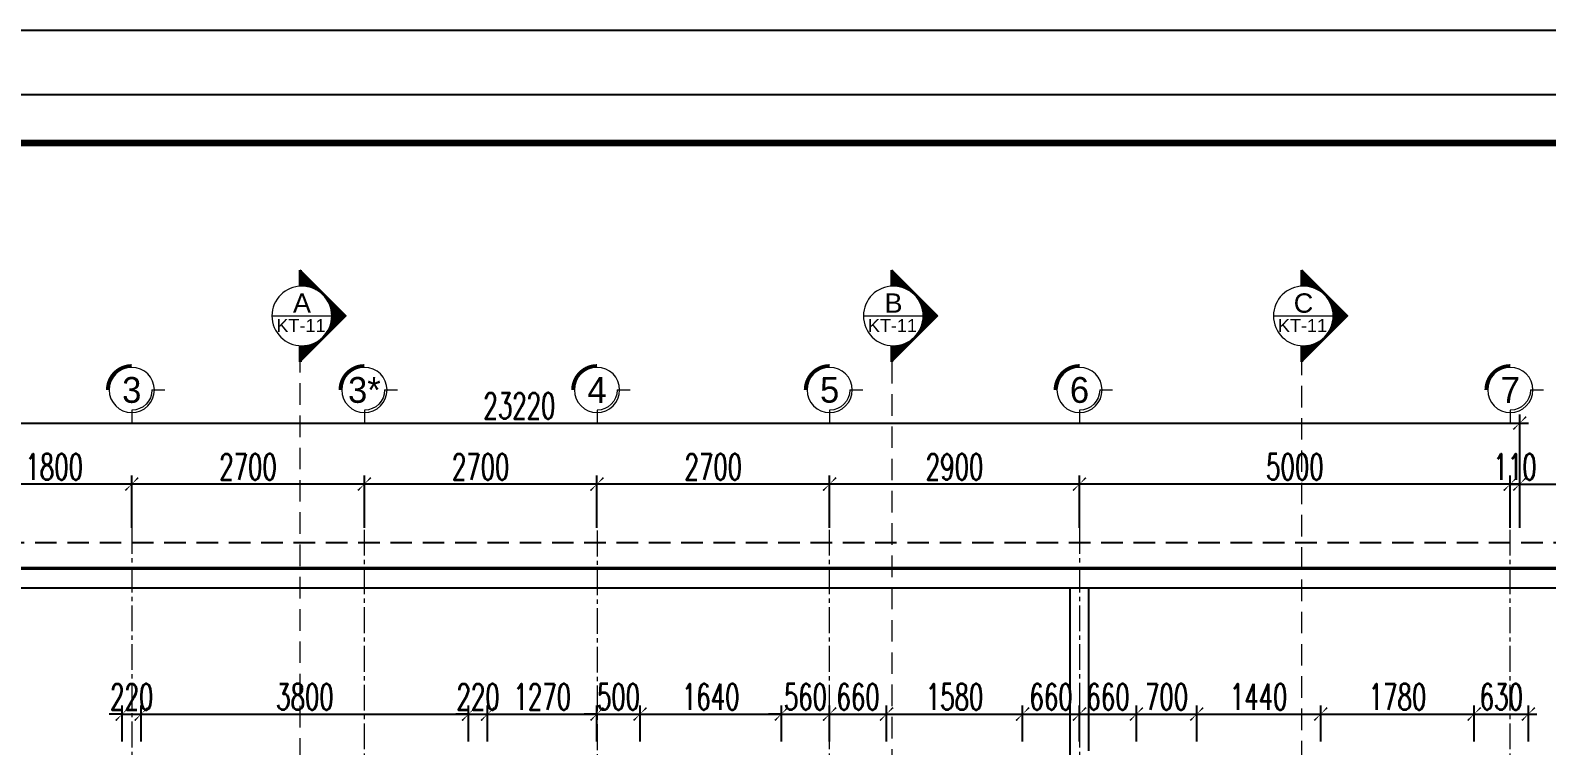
# Model space of a CAD drawing. Header units: millimetres. Extents: x -34806 to 662668, y 63228 to 99452.
# Drawn here: x 141501 to 159100, y 88545 to 96857 of the extents above; entities that cross this region are included whole.
import ezdxf
from ezdxf.enums import TextEntityAlignment as Align

# ---------------------------------------------------------------- set-up
doc = ezdxf.new("R2010")
doc.units = ezdxf.units.MM
doc.header["$LTSCALE"] = 200
doc.header["$MEASUREMENT"] = 0
doc.header["$PDMODE"] = 3
doc.header["$PDSIZE"] = 50
doc.linetypes.add('CENTER2', pattern=[1.125, 0.75, -0.125, 0.125, -0.125])
doc.linetypes.add('DASHED2', pattern=[0.375, 0.25, -0.125])
doc.layers.get('0').update_dxf_attribs({"color": 95, "linetype": 'CONTINUOUS'})
doc.layers.get('DEFPOINTS').update_dxf_attribs({"linetype": 'CONTINUOUS'})
for name, color, linetype, lineweight in [('cat', 1, 'CONTINUOUS', 40), ('hacth', 251, 'CONTINUOUS', 13), ('hatch', 251, 'CONTINUOUS', 5), ('thay', 7, 'CONTINUOUS', 18), ('tim', 254, 'CENTER2', 9)]:
    doc.layers.add(name, color=color, linetype=linetype, lineweight=lineweight)
for name, color, linetype in [('DIM', 1, 'CONTINUOUS'), ('KHUNGTEN', 7, 'CONTINUOUS'), ('Net_Manh', 155, 'CONTINUOUS'), ('TEXT', 7, 'CONTINUOUS'), ('TPTA-Dimention', 251, 'CONTINUOUS'), ('TPTA-Text', 253, 'CONTINUOUS'), ('TPTA-Virtural', 253, 'CONTINUOUS')]:
    doc.layers.add(name, color=color, linetype=linetype)
doc.styles.add('Aria H iso', font='VHARIAL.ttf')
doc.styles.add('CHU HOA Day', font='VHARIAL.ttf')
doc.styles.add('dam', font='VHAVANB.ttf', dxfattribs={"width": 0.9, "height": 450})
doc.styles.add('Scale', font='vnsimli.shx', dxfattribs={"width": 0.65, "bigfont": 'bigfont.shx'})
doc.dimstyles.new('Scale', dxfattribs={"dimscale": 10, "dimtxt": 2, "dimasz": 0.8, "dimexe": 1, "dimexo": 0, "dimgap": 0.5, "dimtad": 1, "dimdec": 0, "dimzin": 0, "dimdsep": 46, "dimtxsty": 'Scale', "dimblk": 'ARCHTICK', "dimcen": 1, "dimdle": 1, "dimclrd": 8, "dimclre": 251, "dimclrt": 3, "dimadec": 0, "dimazin": 0, "dimtfac": 1, "dimtdec": 0, "dimtix": 1, "dimtmove": 2, "dimatfit": 3, "dimfxl": 1, "dimtolj": 1, "dimtzin": 0, "dimarcsym": 0})

# ---------------------------------------------------------------- blocks, each defined once
blk = doc.blocks.new('_ArchTick')
at = {"layer": 'DIM', "color": 150}
blk.add_lwpolyline([(0.5, 0.5, 0.133, 0, 0), (0, 0, 0, 0.133, 0), (-0.5, -0.5, 0.133, 0.133, 0)], format="xyseb", dxfattribs=at)
blk = doc.blocks.new('*D213')
at = {"layer": 'DEFPOINTS', "color": 0}
for p in [(158788, 92294), (135568, 91075), (158788, 91075)]:
    blk.add_point(p, dxfattribs=at)
at = {"layer": 'TPTA-Text', "color": 8, "lineweight": -2}
blk.add_line((135468, 92294), (158888, 92294), dxfattribs=at)
at = {"layer": 'TPTA-Text', "color": 251, "lineweight": -2}
for p, q in [((135568, 91075), (135568, 92394)), ((158788, 91075), (158788, 92394))]:
    blk.add_line(p, q, dxfattribs=at)
at = {"layer": 'TPTA-Text', "color": 8, "lineweight": -2, "xscale": 150, "yscale": 150, "zscale": 150, "rotation": 180}
blk.add_blockref('_ArchTick', (135568, 92294), dxfattribs=at)
at = {"layer": 'TPTA-Text', "color": 8, "lineweight": -2, "xscale": 150, "yscale": 150, "zscale": 150}
blk.add_blockref('_ArchTick', (158788, 92294), dxfattribs=at)
at = {"layer": 'TPTA-Text', "color": 3, "insert": (147178, 92494), "char_height": 300, "attachment_point": 5, "style": 'Scale'}
blk.add_mtext('\\A1;23220', dxfattribs=at)
blk = doc.blocks.new('*D214')
at = {"layer": 'DEFPOINTS', "color": 0}
for p in [(158678, 91585), (158678, 91075), (158788, 91075)]:
    blk.add_point(p, dxfattribs=at)
at = {"layer": 'TPTA-Text', "color": 8, "lineweight": -2}
for p, q in [((158678, 91585), (158528, 91585)), ((158788, 91585), (158678, 91585)), ((158788, 91585), (158938, 91585))]:
    blk.add_line(p, q, dxfattribs=at)
at = {"layer": 'TPTA-Text', "color": 251, "lineweight": -2}
for p, q in [((158678, 91075), (158678, 91685)), ((158788, 91075), (158788, 91685))]:
    blk.add_line(p, q, dxfattribs=at)
at = {"layer": 'TPTA-Text', "color": 8, "lineweight": -2, "xscale": 150, "yscale": 150, "zscale": 150}
blk.add_blockref('_ArchTick', (158678, 91585), dxfattribs=at)
at = {"layer": 'TPTA-Text', "color": 8, "lineweight": -2, "xscale": 150, "yscale": 150, "zscale": 150, "rotation": 180}
blk.add_blockref('_ArchTick', (158788, 91585), dxfattribs=at)
at = {"layer": 'TPTA-Text', "color": 3, "insert": (158733, 91785), "char_height": 300, "attachment_point": 5, "style": 'Scale'}
blk.add_mtext('\\A1;110', dxfattribs=at)
blk = doc.blocks.new('*D215')
at = {"layer": 'DEFPOINTS', "color": 0}
for p in [(153678, 91585), (153678, 91075), (158678, 91075)]:
    blk.add_point(p, dxfattribs=at)
at = {"layer": 'TPTA-Text', "color": 8, "lineweight": -2}
blk.add_line((158778, 91585), (153578, 91585), dxfattribs=at)
at = {"layer": 'TPTA-Text', "color": 251, "lineweight": -2}
for p, q in [((153678, 91075), (153678, 91685)), ((158678, 91075), (158678, 91685))]:
    blk.add_line(p, q, dxfattribs=at)
at = {"layer": 'TPTA-Text', "color": 8, "lineweight": -2, "xscale": 150, "yscale": 150, "zscale": 150, "rotation": 180}
blk.add_blockref('_ArchTick', (153678, 91585), dxfattribs=at)
at = {"layer": 'TPTA-Text', "color": 8, "lineweight": -2, "xscale": 150, "yscale": 150, "zscale": 150}
blk.add_blockref('_ArchTick', (158678, 91585), dxfattribs=at)
at = {"layer": 'TPTA-Text', "color": 3, "insert": (156178, 91785), "char_height": 300, "attachment_point": 5, "style": 'Scale'}
blk.add_mtext('\\A1;5000', dxfattribs=at)
blk = doc.blocks.new('*D216')
at = {"layer": 'DEFPOINTS', "color": 0}
for p in [(150778, 91585), (150778, 91075), (153678, 91075)]:
    blk.add_point(p, dxfattribs=at)
at = {"layer": 'TPTA-Text', "color": 8, "lineweight": -2}
blk.add_line((153778, 91585), (150678, 91585), dxfattribs=at)
at = {"layer": 'TPTA-Text', "color": 251, "lineweight": -2}
for p, q in [((150778, 91075), (150778, 91685)), ((153678, 91075), (153678, 91685))]:
    blk.add_line(p, q, dxfattribs=at)
at = {"layer": 'TPTA-Text', "color": 8, "lineweight": -2, "xscale": 150, "yscale": 150, "zscale": 150, "rotation": 180}
blk.add_blockref('_ArchTick', (150778, 91585), dxfattribs=at)
at = {"layer": 'TPTA-Text', "color": 8, "lineweight": -2, "xscale": 150, "yscale": 150, "zscale": 150}
blk.add_blockref('_ArchTick', (153678, 91585), dxfattribs=at)
at = {"layer": 'TPTA-Text', "color": 3, "insert": (152228, 91785), "char_height": 300, "attachment_point": 5, "style": 'Scale'}
blk.add_mtext('\\A1;2900', dxfattribs=at)
blk = doc.blocks.new('*D217')
at = {"layer": 'DEFPOINTS', "color": 0}
for p in [(148078, 91585), (148078, 91075), (150778, 91075)]:
    blk.add_point(p, dxfattribs=at)
at = {"layer": 'TPTA-Text', "color": 8, "lineweight": -2}
blk.add_line((150878, 91585), (147978, 91585), dxfattribs=at)
at = {"layer": 'TPTA-Text', "color": 251, "lineweight": -2}
for p, q in [((148078, 91075), (148078, 91685)), ((150778, 91075), (150778, 91685))]:
    blk.add_line(p, q, dxfattribs=at)
at = {"layer": 'TPTA-Text', "color": 8, "lineweight": -2, "xscale": 150, "yscale": 150, "zscale": 150, "rotation": 180}
blk.add_blockref('_ArchTick', (148078, 91585), dxfattribs=at)
at = {"layer": 'TPTA-Text', "color": 8, "lineweight": -2, "xscale": 150, "yscale": 150, "zscale": 150}
blk.add_blockref('_ArchTick', (150778, 91585), dxfattribs=at)
at = {"layer": 'TPTA-Text', "color": 3, "insert": (149428, 91785), "char_height": 300, "attachment_point": 5, "style": 'Scale'}
blk.add_mtext('\\A1;2700', dxfattribs=at)
blk = doc.blocks.new('*D218')
at = {"layer": 'DEFPOINTS', "color": 0}
for p in [(140878, 91585), (140878, 91075), (142678, 91075)]:
    blk.add_point(p, dxfattribs=at)
at = {"layer": 'TPTA-Text', "color": 8, "lineweight": -2}
blk.add_line((142778, 91585), (140778, 91585), dxfattribs=at)
at = {"layer": 'TPTA-Text', "color": 251, "lineweight": -2}
for p, q in [((140878, 91075), (140878, 91685)), ((142678, 91075), (142678, 91685))]:
    blk.add_line(p, q, dxfattribs=at)
at = {"layer": 'TPTA-Text', "color": 8, "lineweight": -2, "xscale": 150, "yscale": 150, "zscale": 150, "rotation": 180}
blk.add_blockref('_ArchTick', (140878, 91585), dxfattribs=at)
at = {"layer": 'TPTA-Text', "color": 8, "lineweight": -2, "xscale": 150, "yscale": 150, "zscale": 150}
blk.add_blockref('_ArchTick', (142678, 91585), dxfattribs=at)
at = {"layer": 'TPTA-Text', "color": 3, "insert": (141778, 91785), "char_height": 300, "attachment_point": 5, "style": 'Scale'}
blk.add_mtext('\\A1;1800', dxfattribs=at)
blk = doc.blocks.new('*D221')
at = {"layer": 'DEFPOINTS', "color": 0}
for p in [(162788, 91585), (158788, 91075), (162788, 91075)]:
    blk.add_point(p, dxfattribs=at)
at = {"layer": 'TPTA-Text', "color": 8, "lineweight": -2}
blk.add_line((158688, 91585), (162888, 91585), dxfattribs=at)
at = {"layer": 'TPTA-Text', "color": 251, "lineweight": -2}
for p, q in [((158788, 91075), (158788, 91685)), ((162788, 91075), (162788, 91685))]:
    blk.add_line(p, q, dxfattribs=at)
at = {"layer": 'TPTA-Text', "color": 8, "lineweight": -2, "xscale": 150, "yscale": 150, "zscale": 150, "rotation": 180}
blk.add_blockref('_ArchTick', (158788, 91585), dxfattribs=at)
at = {"layer": 'TPTA-Text', "color": 8, "lineweight": -2, "xscale": 150, "yscale": 150, "zscale": 150}
blk.add_blockref('_ArchTick', (162788, 91585), dxfattribs=at)
at = {"layer": 'TPTA-Text', "color": 3, "insert": (160788, 91785), "char_height": 300, "attachment_point": 5, "style": 'Scale'}
blk.add_mtext('\\A1;4000', dxfattribs=at)
blk = doc.blocks.new('tr')
at = {"layer": 'thay', "ltscale": 600}
for p, q in [((0, -200), (0, 0)), ((313, -513), (513, -513))]:
    blk.add_line(p, q, dxfattribs=at)
at = {"layer": 'thay', "color": 150, "ltscale": 600, "const_width": 50}
blk.add_lwpolyline([(-375, -513, 0.414214), (0, -888, 0.414214)], format="xyb", dxfattribs=at)
at = {"layer": 'thay', "ltscale": 600}
blk.add_circle((0, -513), 350, dxfattribs=at)
blk.add_arc((0, -513), 313, 0, 90, dxfattribs=at)
blk = doc.blocks.new('cad')
at = {"layer": 'hatch'}
h = blk.add_hatch(dxfattribs=at)
h.set_pattern_fill('ANSI31', color=256, scale=96.25, angle=-90, style=0)
h.set_pattern_definition([(225, (101783, 283734), (-8.50737846, 8.50737846), [])])
edge = h.paths.add_edge_path()
edge.add_ellipse((0, 0), major_axis=(-408, 408), ratio=1, start_angle=135, end_angle=137.8395)
edge.add_line((29, -577), (29, -890))
edge.add_line((29, -890), (-861, 0))
edge.add_line((-861, 0), (29, 890))
edge.add_line((29, 890), (29, 577))
edge.add_ellipse((0, 0), major_axis=(408, 408), ratio=1, start_angle=42.1605, end_angle=45)
edge.add_ellipse((0, 0), major_axis=(-408, 408), ratio=1, start_angle=-45, end_angle=135)
at = {"layer": 'cat', "color": 150, "linetype": 'Continuous', "const_width": 62.4}
for points in [[(29, 577), (29, 890)], [(29, -577), (29, -890)]]:
    blk.add_lwpolyline(points, dxfattribs=at)
at = {"layer": 'thay', "linetype": 'Continuous'}
for p in [(29, 890), (29, -890)]:
    blk.add_line(p, (-861, 0), dxfattribs=at)
at = {"layer": 'thay'}
blk.add_line((577, 0), (-578, 0), dxfattribs=at)
blk.add_circle((0, 0), 578, dxfattribs=at)
at = {"layer": 'TEXT'}
for tag, height, style, p in [('1', 375, 'CHU HOA Day', (-500, 62)), ('KT-00', 250, 'Aria H iso', (-1613, -278))]:
    blk.add_attdef(tag, text='', height=height, dxfattribs=dict(at, style=style)).set_placement(p, align=Align.CENTER)
blk = doc.blocks.new('*D238')
at = {"layer": 'DEFPOINTS', "color": 0}
for p in [(145378, 91585), (145378, 91075), (148078, 91075)]:
    blk.add_point(p, dxfattribs=at)
at = {"layer": 'TPTA-Text', "color": 8, "lineweight": -2}
blk.add_line((148178, 91585), (145278, 91585), dxfattribs=at)
at = {"layer": 'TPTA-Text', "color": 251, "lineweight": -2}
for p, q in [((145378, 91075), (145378, 91685)), ((148078, 91075), (148078, 91685))]:
    blk.add_line(p, q, dxfattribs=at)
at = {"layer": 'TPTA-Text', "color": 8, "lineweight": -2, "xscale": 150, "yscale": 150, "zscale": 150, "rotation": 180}
blk.add_blockref('_ArchTick', (145378, 91585), dxfattribs=at)
at = {"layer": 'TPTA-Text', "color": 8, "lineweight": -2, "xscale": 150, "yscale": 150, "zscale": 150}
blk.add_blockref('_ArchTick', (148078, 91585), dxfattribs=at)
at = {"layer": 'TPTA-Text', "color": 3, "insert": (146728, 91785), "char_height": 300, "attachment_point": 5, "style": 'Scale'}
blk.add_mtext('\\A1;2700', dxfattribs=at)
blk = doc.blocks.new('*D239')
at = {"layer": 'DEFPOINTS', "color": 0}
for p in [(142678, 91585), (142678, 91075), (145378, 91075)]:
    blk.add_point(p, dxfattribs=at)
at = {"layer": 'TPTA-Text', "color": 8, "lineweight": -2}
blk.add_line((145478, 91585), (142578, 91585), dxfattribs=at)
at = {"layer": 'TPTA-Text', "color": 251, "lineweight": -2}
for p, q in [((142678, 91075), (142678, 91685)), ((145378, 91075), (145378, 91685))]:
    blk.add_line(p, q, dxfattribs=at)
at = {"layer": 'TPTA-Text', "color": 8, "lineweight": -2, "xscale": 150, "yscale": 150, "zscale": 150, "rotation": 180}
blk.add_blockref('_ArchTick', (142678, 91585), dxfattribs=at)
at = {"layer": 'TPTA-Text', "color": 8, "lineweight": -2, "xscale": 150, "yscale": 150, "zscale": 150}
blk.add_blockref('_ArchTick', (145378, 91585), dxfattribs=at)
at = {"layer": 'TPTA-Text', "color": 3, "insert": (144028, 91785), "char_height": 300, "attachment_point": 5, "style": 'Scale'}
blk.add_mtext('\\A1;2700', dxfattribs=at)
blk = doc.blocks.new('*D552')
at = {"layer": 'DEFPOINTS', "color": 0}
for p in [(142788, 88913), (142568, 88594), (142788, 88594)]:
    blk.add_point(p, dxfattribs=at)
at = {"layer": 'TPTA-Text', "color": 8, "lineweight": -2}
for p, q in [((142568, 88913), (142418, 88913)), ((142568, 88913), (142788, 88913)), ((142788, 88913), (142938, 88913))]:
    blk.add_line(p, q, dxfattribs=at)
at = {"layer": 'TPTA-Text', "color": 251, "lineweight": -2}
for p, q in [((142568, 88594), (142568, 89013)), ((142788, 88594), (142788, 89013))]:
    blk.add_line(p, q, dxfattribs=at)
at = {"layer": 'TPTA-Text', "color": 8, "lineweight": -2, "xscale": 150, "yscale": 150, "zscale": 150}
blk.add_blockref('_ArchTick', (142568, 88913), dxfattribs=at)
at = {"layer": 'TPTA-Text', "color": 8, "lineweight": -2, "xscale": 150, "yscale": 150, "zscale": 150, "rotation": 180}
blk.add_blockref('_ArchTick', (142788, 88913), dxfattribs=at)
at = {"layer": 'TPTA-Text', "color": 3, "insert": (142678, 89113), "char_height": 300, "attachment_point": 5, "style": 'Scale'}
blk.add_mtext('\\A1;220', dxfattribs=at)
blk = doc.blocks.new('*D553')
at = {"layer": 'DEFPOINTS', "color": 0}
for p in [(146588, 88913), (142788, 88594), (146588, 88594)]:
    blk.add_point(p, dxfattribs=at)
at = {"layer": 'TPTA-Text', "color": 8, "lineweight": -2}
blk.add_line((142688, 88913), (146688, 88913), dxfattribs=at)
at = {"layer": 'TPTA-Text', "color": 251, "lineweight": -2}
for p, q in [((142788, 88594), (142788, 89013)), ((146588, 88594), (146588, 89013))]:
    blk.add_line(p, q, dxfattribs=at)
at = {"layer": 'TPTA-Text', "color": 8, "lineweight": -2, "xscale": 150, "yscale": 150, "zscale": 150, "rotation": 180}
blk.add_blockref('_ArchTick', (142788, 88913), dxfattribs=at)
at = {"layer": 'TPTA-Text', "color": 8, "lineweight": -2, "xscale": 150, "yscale": 150, "zscale": 150}
blk.add_blockref('_ArchTick', (146588, 88913), dxfattribs=at)
at = {"layer": 'TPTA-Text', "color": 3, "insert": (144688, 89113), "char_height": 300, "attachment_point": 5, "style": 'Scale'}
blk.add_mtext('\\A1;3800', dxfattribs=at)
blk = doc.blocks.new('*D554')
at = {"layer": 'DEFPOINTS', "color": 0}
for p in [(146808, 88913), (146588, 88594), (146808, 88594)]:
    blk.add_point(p, dxfattribs=at)
at = {"layer": 'TPTA-Text', "color": 8, "lineweight": -2}
for p, q in [((146588, 88913), (146438, 88913)), ((146588, 88913), (146808, 88913)), ((146808, 88913), (146958, 88913))]:
    blk.add_line(p, q, dxfattribs=at)
at = {"layer": 'TPTA-Text', "color": 251, "lineweight": -2}
for p, q in [((146588, 88594), (146588, 89013)), ((146808, 88594), (146808, 89013))]:
    blk.add_line(p, q, dxfattribs=at)
at = {"layer": 'TPTA-Text', "color": 8, "lineweight": -2, "xscale": 150, "yscale": 150, "zscale": 150}
blk.add_blockref('_ArchTick', (146588, 88913), dxfattribs=at)
at = {"layer": 'TPTA-Text', "color": 8, "lineweight": -2, "xscale": 150, "yscale": 150, "zscale": 150, "rotation": 180}
blk.add_blockref('_ArchTick', (146808, 88913), dxfattribs=at)
at = {"layer": 'TPTA-Text', "color": 3, "insert": (146698, 89113), "char_height": 300, "attachment_point": 5, "style": 'Scale'}
blk.add_mtext('\\A1;220', dxfattribs=at)
blk = doc.blocks.new('*D555')
at = {"layer": 'DEFPOINTS', "color": 0}
for p in [(148078, 88913), (146808, 88594), (148078, 88594)]:
    blk.add_point(p, dxfattribs=at)
at = {"layer": 'TPTA-Text', "color": 8, "lineweight": -2}
blk.add_line((146708, 88913), (148178, 88913), dxfattribs=at)
at = {"layer": 'TPTA-Text', "color": 251, "lineweight": -2}
for p, q in [((146808, 88594), (146808, 89013)), ((148078, 88594), (148078, 89013))]:
    blk.add_line(p, q, dxfattribs=at)
at = {"layer": 'TPTA-Text', "color": 8, "lineweight": -2, "xscale": 150, "yscale": 150, "zscale": 150, "rotation": 180}
blk.add_blockref('_ArchTick', (146808, 88913), dxfattribs=at)
at = {"layer": 'TPTA-Text', "color": 8, "lineweight": -2, "xscale": 150, "yscale": 150, "zscale": 150}
blk.add_blockref('_ArchTick', (148078, 88913), dxfattribs=at)
at = {"layer": 'TPTA-Text', "color": 3, "insert": (147443, 89113), "char_height": 300, "attachment_point": 5, "style": 'Scale'}
blk.add_mtext('\\A1;1270', dxfattribs=at)
blk = doc.blocks.new('*D556')
at = {"layer": 'DEFPOINTS', "color": 0}
for p in [(148578, 88913), (148078, 88594), (148578, 88594)]:
    blk.add_point(p, dxfattribs=at)
at = {"layer": 'TPTA-Text', "color": 8, "lineweight": -2}
for p, q in [((148078, 88913), (147928, 88913)), ((148078, 88913), (148578, 88913)), ((148578, 88913), (148728, 88913))]:
    blk.add_line(p, q, dxfattribs=at)
at = {"layer": 'TPTA-Text', "color": 251, "lineweight": -2}
for p, q in [((148078, 88594), (148078, 89013)), ((148578, 88594), (148578, 89013))]:
    blk.add_line(p, q, dxfattribs=at)
at = {"layer": 'TPTA-Text', "color": 8, "lineweight": -2, "xscale": 150, "yscale": 150, "zscale": 150}
blk.add_blockref('_ArchTick', (148078, 88913), dxfattribs=at)
at = {"layer": 'TPTA-Text', "color": 8, "lineweight": -2, "xscale": 150, "yscale": 150, "zscale": 150, "rotation": 180}
blk.add_blockref('_ArchTick', (148578, 88913), dxfattribs=at)
at = {"layer": 'TPTA-Text', "color": 3, "insert": (148328, 89113), "char_height": 300, "attachment_point": 5, "style": 'Scale'}
blk.add_mtext('\\A1;500', dxfattribs=at)
blk = doc.blocks.new('*D557')
at = {"layer": 'DEFPOINTS', "color": 0}
for p in [(150218, 88913), (148578, 88594), (150218, 88594)]:
    blk.add_point(p, dxfattribs=at)
at = {"layer": 'TPTA-Text', "color": 8, "lineweight": -2}
blk.add_line((148478, 88913), (150318, 88913), dxfattribs=at)
at = {"layer": 'TPTA-Text', "color": 251, "lineweight": -2}
for p, q in [((148578, 88594), (148578, 89013)), ((150218, 88594), (150218, 89013))]:
    blk.add_line(p, q, dxfattribs=at)
at = {"layer": 'TPTA-Text', "color": 8, "lineweight": -2, "xscale": 150, "yscale": 150, "zscale": 150, "rotation": 180}
blk.add_blockref('_ArchTick', (148578, 88913), dxfattribs=at)
at = {"layer": 'TPTA-Text', "color": 8, "lineweight": -2, "xscale": 150, "yscale": 150, "zscale": 150}
blk.add_blockref('_ArchTick', (150218, 88913), dxfattribs=at)
at = {"layer": 'TPTA-Text', "color": 3, "insert": (149398, 89113), "char_height": 300, "attachment_point": 5, "style": 'Scale'}
blk.add_mtext('\\A1;1640', dxfattribs=at)
blk = doc.blocks.new('*D558')
at = {"layer": 'DEFPOINTS', "color": 0}
for p in [(150778, 88913), (150218, 88594), (150778, 88594)]:
    blk.add_point(p, dxfattribs=at)
at = {"layer": 'TPTA-Text', "color": 8, "lineweight": -2}
for p, q in [((150218, 88913), (150068, 88913)), ((150218, 88913), (150778, 88913)), ((150778, 88913), (150928, 88913))]:
    blk.add_line(p, q, dxfattribs=at)
at = {"layer": 'TPTA-Text', "color": 251, "lineweight": -2}
for p, q in [((150218, 88594), (150218, 89013)), ((150778, 88594), (150778, 89013))]:
    blk.add_line(p, q, dxfattribs=at)
at = {"layer": 'TPTA-Text', "color": 8, "lineweight": -2, "xscale": 150, "yscale": 150, "zscale": 150}
blk.add_blockref('_ArchTick', (150218, 88913), dxfattribs=at)
at = {"layer": 'TPTA-Text', "color": 8, "lineweight": -2, "xscale": 150, "yscale": 150, "zscale": 150, "rotation": 180}
blk.add_blockref('_ArchTick', (150778, 88913), dxfattribs=at)
at = {"layer": 'TPTA-Text', "color": 3, "insert": (150498, 89113), "char_height": 300, "attachment_point": 5, "style": 'Scale'}
blk.add_mtext('\\A1;560', dxfattribs=at)
blk = doc.blocks.new('*D559')
at = {"layer": 'DEFPOINTS', "color": 0}
for p in [(151438, 88913), (150778, 88594), (151438, 88594)]:
    blk.add_point(p, dxfattribs=at)
at = {"layer": 'TPTA-Text', "color": 8, "lineweight": -2}
blk.add_line((150678, 88913), (151538, 88913), dxfattribs=at)
at = {"layer": 'TPTA-Text', "color": 251, "lineweight": -2}
for p, q in [((150778, 88594), (150778, 89013)), ((151438, 88594), (151438, 89013))]:
    blk.add_line(p, q, dxfattribs=at)
at = {"layer": 'TPTA-Text', "color": 8, "lineweight": -2, "xscale": 150, "yscale": 150, "zscale": 150, "rotation": 180}
blk.add_blockref('_ArchTick', (150778, 88913), dxfattribs=at)
at = {"layer": 'TPTA-Text', "color": 8, "lineweight": -2, "xscale": 150, "yscale": 150, "zscale": 150}
blk.add_blockref('_ArchTick', (151438, 88913), dxfattribs=at)
at = {"layer": 'TPTA-Text', "color": 3, "insert": (151108, 89113), "char_height": 300, "attachment_point": 5, "style": 'Scale'}
blk.add_mtext('\\A1;660', dxfattribs=at)
blk = doc.blocks.new('*D560')
at = {"layer": 'DEFPOINTS', "color": 0}
for p in [(153018, 88913), (151438, 88594), (153018, 88594)]:
    blk.add_point(p, dxfattribs=at)
at = {"layer": 'TPTA-Text', "color": 8, "lineweight": -2}
blk.add_line((151338, 88913), (153118, 88913), dxfattribs=at)
at = {"layer": 'TPTA-Text', "color": 251, "lineweight": -2}
for p, q in [((151438, 88594), (151438, 89013)), ((153018, 88594), (153018, 89013))]:
    blk.add_line(p, q, dxfattribs=at)
at = {"layer": 'TPTA-Text', "color": 8, "lineweight": -2, "xscale": 150, "yscale": 150, "zscale": 150, "rotation": 180}
blk.add_blockref('_ArchTick', (151438, 88913), dxfattribs=at)
at = {"layer": 'TPTA-Text', "color": 8, "lineweight": -2, "xscale": 150, "yscale": 150, "zscale": 150}
blk.add_blockref('_ArchTick', (153018, 88913), dxfattribs=at)
at = {"layer": 'TPTA-Text', "color": 3, "insert": (152228, 89113), "char_height": 300, "attachment_point": 5, "style": 'Scale'}
blk.add_mtext('\\A1;1580', dxfattribs=at)
blk = doc.blocks.new('*D561')
at = {"layer": 'DEFPOINTS', "color": 0}
for p in [(153678, 88913), (153018, 88594), (153678, 88594)]:
    blk.add_point(p, dxfattribs=at)
at = {"layer": 'TPTA-Text', "color": 8, "lineweight": -2}
blk.add_line((152918, 88913), (153778, 88913), dxfattribs=at)
at = {"layer": 'TPTA-Text', "color": 251, "lineweight": -2}
for p, q in [((153018, 88594), (153018, 89013)), ((153678, 88594), (153678, 89013))]:
    blk.add_line(p, q, dxfattribs=at)
at = {"layer": 'TPTA-Text', "color": 8, "lineweight": -2, "xscale": 150, "yscale": 150, "zscale": 150, "rotation": 180}
blk.add_blockref('_ArchTick', (153018, 88913), dxfattribs=at)
at = {"layer": 'TPTA-Text', "color": 8, "lineweight": -2, "xscale": 150, "yscale": 150, "zscale": 150}
blk.add_blockref('_ArchTick', (153678, 88913), dxfattribs=at)
at = {"layer": 'TPTA-Text', "color": 3, "insert": (153348, 89113), "char_height": 300, "attachment_point": 5, "style": 'Scale'}
blk.add_mtext('\\A1;660', dxfattribs=at)
blk = doc.blocks.new('*D562')
at = {"layer": 'DEFPOINTS', "color": 0}
for p in [(154339, 88913), (153678, 88594), (154339, 88594)]:
    blk.add_point(p, dxfattribs=at)
at = {"layer": 'TPTA-Text', "color": 8, "lineweight": -2}
blk.add_line((153578, 88913), (154439, 88913), dxfattribs=at)
at = {"layer": 'TPTA-Text', "color": 251, "lineweight": -2}
for p, q in [((153678, 88594), (153678, 89013)), ((154339, 88594), (154339, 89013))]:
    blk.add_line(p, q, dxfattribs=at)
at = {"layer": 'TPTA-Text', "color": 8, "lineweight": -2, "xscale": 150, "yscale": 150, "zscale": 150, "rotation": 180}
blk.add_blockref('_ArchTick', (153678, 88913), dxfattribs=at)
at = {"layer": 'TPTA-Text', "color": 8, "lineweight": -2, "xscale": 150, "yscale": 150, "zscale": 150}
blk.add_blockref('_ArchTick', (154339, 88913), dxfattribs=at)
at = {"layer": 'TPTA-Text', "color": 3, "insert": (154009, 89113), "char_height": 300, "attachment_point": 5, "style": 'Scale'}
blk.add_mtext('\\A1;660', dxfattribs=at)
blk = doc.blocks.new('*D563')
at = {"layer": 'DEFPOINTS', "color": 0}
for p in [(155039, 88913), (154339, 88594), (155039, 88594)]:
    blk.add_point(p, dxfattribs=at)
at = {"layer": 'TPTA-Text', "color": 8, "lineweight": -2}
blk.add_line((154239, 88913), (155139, 88913), dxfattribs=at)
at = {"layer": 'TPTA-Text', "color": 251, "lineweight": -2}
for p, q in [((154339, 88594), (154339, 89013)), ((155039, 88594), (155039, 89013))]:
    blk.add_line(p, q, dxfattribs=at)
at = {"layer": 'TPTA-Text', "color": 8, "lineweight": -2, "xscale": 150, "yscale": 150, "zscale": 150, "rotation": 180}
blk.add_blockref('_ArchTick', (154339, 88913), dxfattribs=at)
at = {"layer": 'TPTA-Text', "color": 8, "lineweight": -2, "xscale": 150, "yscale": 150, "zscale": 150}
blk.add_blockref('_ArchTick', (155039, 88913), dxfattribs=at)
at = {"layer": 'TPTA-Text', "color": 3, "insert": (154689, 89113), "char_height": 300, "attachment_point": 5, "style": 'Scale'}
blk.add_mtext('\\A1;700', dxfattribs=at)
blk = doc.blocks.new('*D564')
at = {"layer": 'DEFPOINTS', "color": 0}
for p in [(156478, 88913), (155039, 88594), (156478, 88594)]:
    blk.add_point(p, dxfattribs=at)
at = {"layer": 'TPTA-Text', "color": 8, "lineweight": -2}
blk.add_line((154939, 88913), (156578, 88913), dxfattribs=at)
at = {"layer": 'TPTA-Text', "color": 251, "lineweight": -2}
for p, q in [((155039, 88594), (155039, 89013)), ((156478, 88594), (156478, 89013))]:
    blk.add_line(p, q, dxfattribs=at)
at = {"layer": 'TPTA-Text', "color": 8, "lineweight": -2, "xscale": 150, "yscale": 150, "zscale": 150, "rotation": 180}
blk.add_blockref('_ArchTick', (155039, 88913), dxfattribs=at)
at = {"layer": 'TPTA-Text', "color": 8, "lineweight": -2, "xscale": 150, "yscale": 150, "zscale": 150}
blk.add_blockref('_ArchTick', (156478, 88913), dxfattribs=at)
at = {"layer": 'TPTA-Text', "color": 3, "insert": (155758, 89113), "char_height": 300, "attachment_point": 5, "style": 'Scale'}
blk.add_mtext('\\A1;1440', dxfattribs=at)
blk = doc.blocks.new('*D565')
at = {"layer": 'DEFPOINTS', "color": 0}
for p in [(158259, 88913), (156478, 88594), (158259, 88594)]:
    blk.add_point(p, dxfattribs=at)
at = {"layer": 'TPTA-Text', "color": 8, "lineweight": -2}
blk.add_line((156378, 88913), (158359, 88913), dxfattribs=at)
at = {"layer": 'TPTA-Text', "color": 251, "lineweight": -2}
for p, q in [((156478, 88594), (156478, 89013)), ((158259, 88594), (158259, 89013))]:
    blk.add_line(p, q, dxfattribs=at)
at = {"layer": 'TPTA-Text', "color": 8, "lineweight": -2, "xscale": 150, "yscale": 150, "zscale": 150, "rotation": 180}
blk.add_blockref('_ArchTick', (156478, 88913), dxfattribs=at)
at = {"layer": 'TPTA-Text', "color": 8, "lineweight": -2, "xscale": 150, "yscale": 150, "zscale": 150}
blk.add_blockref('_ArchTick', (158259, 88913), dxfattribs=at)
at = {"layer": 'TPTA-Text', "color": 3, "insert": (157369, 89113), "char_height": 300, "attachment_point": 5, "style": 'Scale'}
blk.add_mtext('\\A1;1780', dxfattribs=at)
blk = doc.blocks.new('*D566')
at = {"layer": 'DEFPOINTS', "color": 0}
for p in [(158888, 88913), (158259, 88594), (158888, 88594)]:
    blk.add_point(p, dxfattribs=at)
at = {"layer": 'TPTA-Text', "color": 8, "lineweight": -2}
blk.add_line((158159, 88913), (158988, 88913), dxfattribs=at)
at = {"layer": 'TPTA-Text', "color": 251, "lineweight": -2}
for p, q in [((158259, 88594), (158259, 89013)), ((158888, 88594), (158888, 89013))]:
    blk.add_line(p, q, dxfattribs=at)
at = {"layer": 'TPTA-Text', "color": 8, "lineweight": -2, "xscale": 150, "yscale": 150, "zscale": 150, "rotation": 180}
blk.add_blockref('_ArchTick', (158259, 88913), dxfattribs=at)
at = {"layer": 'TPTA-Text', "color": 8, "lineweight": -2, "xscale": 150, "yscale": 150, "zscale": 150}
blk.add_blockref('_ArchTick', (158888, 88913), dxfattribs=at)
at = {"layer": 'TPTA-Text', "color": 3, "insert": (158574, 89113), "char_height": 300, "attachment_point": 5, "style": 'Scale'}
blk.add_mtext('\\A1;630', dxfattribs=at)
blk = doc.blocks.new('khung')
at = {"layer": 'DEFPOINTS', "color": 8}
blk.add_lwpolyline([(0, 0), (31503, 0), (31503, 22275), (0, 22275)], close=True, dxfattribs=at)
at = {"layer": 'KHUNGTEN', "color": 4, "const_width": 54.3}
blk.add_lwpolyline([(848, 388), (31117, 388), (31117, 21887), (848, 21887)], close=True, dxfattribs=at)

msp = doc.modelspace()

# ---------------------------------------------------------------- linework, layer by layer
msp.add_lwpolyline([(172760.5, 63228.3), (125820.8, 63228.3), (125820.8, 96857.3), (172760.5, 96857.3)], close=True)
at = {"layer": 'Net_Manh', "linetype": 'DASHED2', "ltscale": 5}
msp.add_lwpolyline([(134805.9, 90908), (163033.2, 90908), (163033.2, 73311), (134805.9, 73311)], close=True, dxfattribs=at)
at = {"layer": 'thay', "linetype": 'DASHED2', "ltscale": 5}
for p, q in [((144634.8, 70756.8), (144634.8, 93004.8)), ((151499.9, 93004.8), (151499.9, 70726.4)), ((156259.2, 70726.4), (156259.2, 93004.8))]:
    msp.add_line(p, q, dxfattribs=at)
at = {"layer": 'tim', "ltscale": 2}
for p, q in [((142678.3, 91075.1), (142678.3, 73204.1)), ((145378.3, 73204.1), (145378.3, 91075.1)), ((148078.3, 91045.1), (148078.3, 72758.2)), ((150778.3, 73204.1), (150778.3, 91075.1)), ((153678.3, 91075.1), (153678.3, 73204.1)), ((158678.3, 73204.1), (158678.3, 91075.1))]:
    msp.add_line(p, q, dxfattribs=at)
at = {"layer": 'TPTA-Dimention'}
for p, q in [((153568.3, 87596.3), (153568.3, 90376.3)), ((153788.3, 88486.3), (153788.3, 90376.3))]:
    msp.add_line(p, q, dxfattribs=at)
for points in [[(162803.3, 73311), (162803.3, 90611.3), (134805.9, 90611.3)], [(162788.3, 73311), (162788.3, 90596.3), (134805.9, 90596.3)], [(162568.3, 73311), (162568.3, 90376.3), (134805.9, 90376.3)]]:
    msp.add_lwpolyline(points, dxfattribs=at)
at = {"layer": 'TPTA-Virtural'}
msp.add_lwpolyline([(162803.3, 82886.3), (162803.3, 90611.3), (153678.3, 90611.3)], dxfattribs=at)

# ---------------------------------------------------------------- block references
at = {"layer": 'DIM', "xscale": -0.75, "yscale": 0.75, "zscale": 0.75, "rotation": 180}
for p in [(142678.3, 92294), (145378.3, 92294), (148078.3, 92294), (150778.3, 92294), (153678.3, 92294), (158678.3, 92294)]:
    msp.add_blockref('tr', p, dxfattribs=at)
at = {"layer": 'hacth', "xscale": 1.44238117831992, "yscale": 1.442381252141786, "zscale": 1.442381260145733}
msp.add_blockref('khung', (126930.6, 63978.3), dxfattribs=at)
at = {"layer": 'TEXT', "linetype": 'Continuous'}
ref = msp.add_blockref('cad', (144651.9, 93538.8), dxfattribs=dict(at, xscale=-0.5999999998603016, yscale=0.5999999999767169, zscale=0.6))
ref.add_attrib('1', 'a', dxfattribs={"height": 225, "style": 'CHU HOA Day'}).set_placement((144653.8, 93575.9), align=Align.CENTER)
ref.add_attrib('KT-00', 'kt-11', dxfattribs={"height": 150, "style": 'Aria H iso'}).set_placement((144642, 93352.2), align=Align.CENTER)
ref = msp.add_blockref('cad', (151517.1, 93538.8), dxfattribs=dict(at, xscale=-0.5999999998603016, yscale=0.5999999999767169, zscale=0.6))
ref.add_attrib('1', 'b', dxfattribs={"height": 225, "style": 'CHU HOA Day'}).set_placement((151518.9, 93575.9), align=Align.CENTER)
ref.add_attrib('KT-00', 'kt-11', dxfattribs={"height": 150, "style": 'Aria H iso'}).set_placement((151507.1, 93352.2), align=Align.CENTER)
ref = msp.add_blockref('cad', (156276.4, 93538.8), dxfattribs=dict(at, xscale=-0.5999999998603016, yscale=0.5999999999767169, zscale=0.6))
ref.add_attrib('1', 'c', dxfattribs={"height": 225, "style": 'CHU HOA Day'}).set_placement((156278.2, 93575.9), align=Align.CENTER)
ref.add_attrib('KT-00', 'kt-11', dxfattribs={"height": 150, "style": 'Aria H iso'}).set_placement((156266.4, 93352.2), align=Align.CENTER)

# ---------------------------------------------------------------- texts
at = {"layer": 'TEXT', "linetype": 'Continuous', "style": 'dam'}
for s, p in [('3', (142678.3, 92678.9)), ('3*', (145378.3, 92678.9)), ('4', (148078.3, 92678.9)), ('5', (150778.3, 92678.9)), ('6', (153678.3, 92678.9)), ('7', (158678.3, 92678.9))]:
    msp.add_text(s, height=300, dxfattribs=at).set_placement(p, align=Align.MIDDLE)

# ---------------------------------------------------------------- dimensions: what is measured, and where the dimension line sits
at = {"layer": 'TPTA-Text'}
for base, p1, p2, picture, middle in [((158788.3, 92294), (135568.3, 91075.1), (158788.3, 91075.1), '*D213', (147178.3, 92494)), ((140878.3, 91584.8), (142678.3, 91075.1), (140878.3, 91075.1), '*D218', (141778.3, 91784.8)), ((142678.3, 91584.8), (145378.3, 91075.1), (142678.3, 91075.1), '*D239', (144028.3, 91784.8)), ((145378.3, 91584.8), (148078.3, 91075.1), (145378.3, 91075.1), '*D238', (146728.3, 91784.8)), ((148078.3, 91584.8), (150778.3, 91075.1), (148078.3, 91075.1), '*D217', (149428.3, 91784.8)), ((150778.3, 91584.8), (153678.3, 91075.1), (150778.3, 91075.1), '*D216', (152228.3, 91784.8)), ((153678.3, 91584.8), (158678.3, 91075.1), (153678.3, 91075.1), '*D215', (156178.3, 91784.8)), ((158678.3, 91584.8), (158788.3, 91075.1), (158678.3, 91075.1), '*D214', (158733.3, 91784.8)), ((162788.3, 91584.8), (158788.3, 91075.1), (162788.3, 91075.1), '*D221', (160788.3, 91784.8)), ((142788.3, 88913.3), (142568.3, 88594.3), (142788.3, 88594.3), '*D552', (142678.3, 89113.3)), ((146588.3, 88913.3), (142788.3, 88594.3), (146588.3, 88594.3), '*D553', (144688.3, 89113.3)), ((146808.3, 88913.3), (146588.3, 88594.3), (146808.3, 88594.3), '*D554', (146698.3, 89113.3)), ((148078.3, 88913.3), (146808.3, 88594.3), (148078.3, 88594.3), '*D555', (147443.3, 89113.3)), ((148578.5, 88913.3), (148078.3, 88594.3), (148578.5, 88594.3), '*D556', (148328.4, 89113.3)), ((150218.2, 88913.3), (148578.5, 88594.3), (150218.2, 88594.3), '*D557', (149398.3, 89113.3)), ((150778.3, 88913.3), (150218.2, 88594.3), (150778.3, 88594.3), '*D558', (150498.2, 89113.3)), ((151438.3, 88913.3), (150778.3, 88594.3), (151438.3, 88594.3), '*D559', (151108.3, 89113.3)), ((153018.3, 88913.3), (151438.3, 88594.3), (153018.3, 88594.3), '*D560', (152228.3, 89113.3)), ((153678.3, 88913.3), (153018.3, 88594.3), (153678.3, 88594.3), '*D561', (153348.3, 89113.3)), ((154338.778, 88913.341), (153678.3399, 88594.302), (154338.778, 88594.302), '*D562', (154008.5589, 89113.341)), ((155038.5, 88913.3), (154338.8, 88594.3), (155038.5, 88594.3), '*D563', (154688.6, 89113.3)), ((156478.3, 88913.3), (155038.5, 88594.3), (156478.3, 88594.3), '*D564', (155758.4, 89113.3)), ((158258.7, 88913.3), (156478.3, 88594.3), (158258.7, 88594.3), '*D565', (157368.5, 89113.3)), ((158888.3, 88913.3), (158258.7, 88594.3), (158888.3, 88594.3), '*D566', (158573.5, 89113.3))]:
    dim = msp.add_linear_dim(base=base, p1=p1, p2=p2, dimstyle='Scale', override={"dimscale": 100, "dimtxt": 3, "dimasz": 1.5, "dimfxl": 110}, dxfattribs=at)
    dim.commit()
    dim.dimension.update_dxf_attribs({"geometry": picture, "text_midpoint": middle})

doc.saveas('drawing.dxf')
